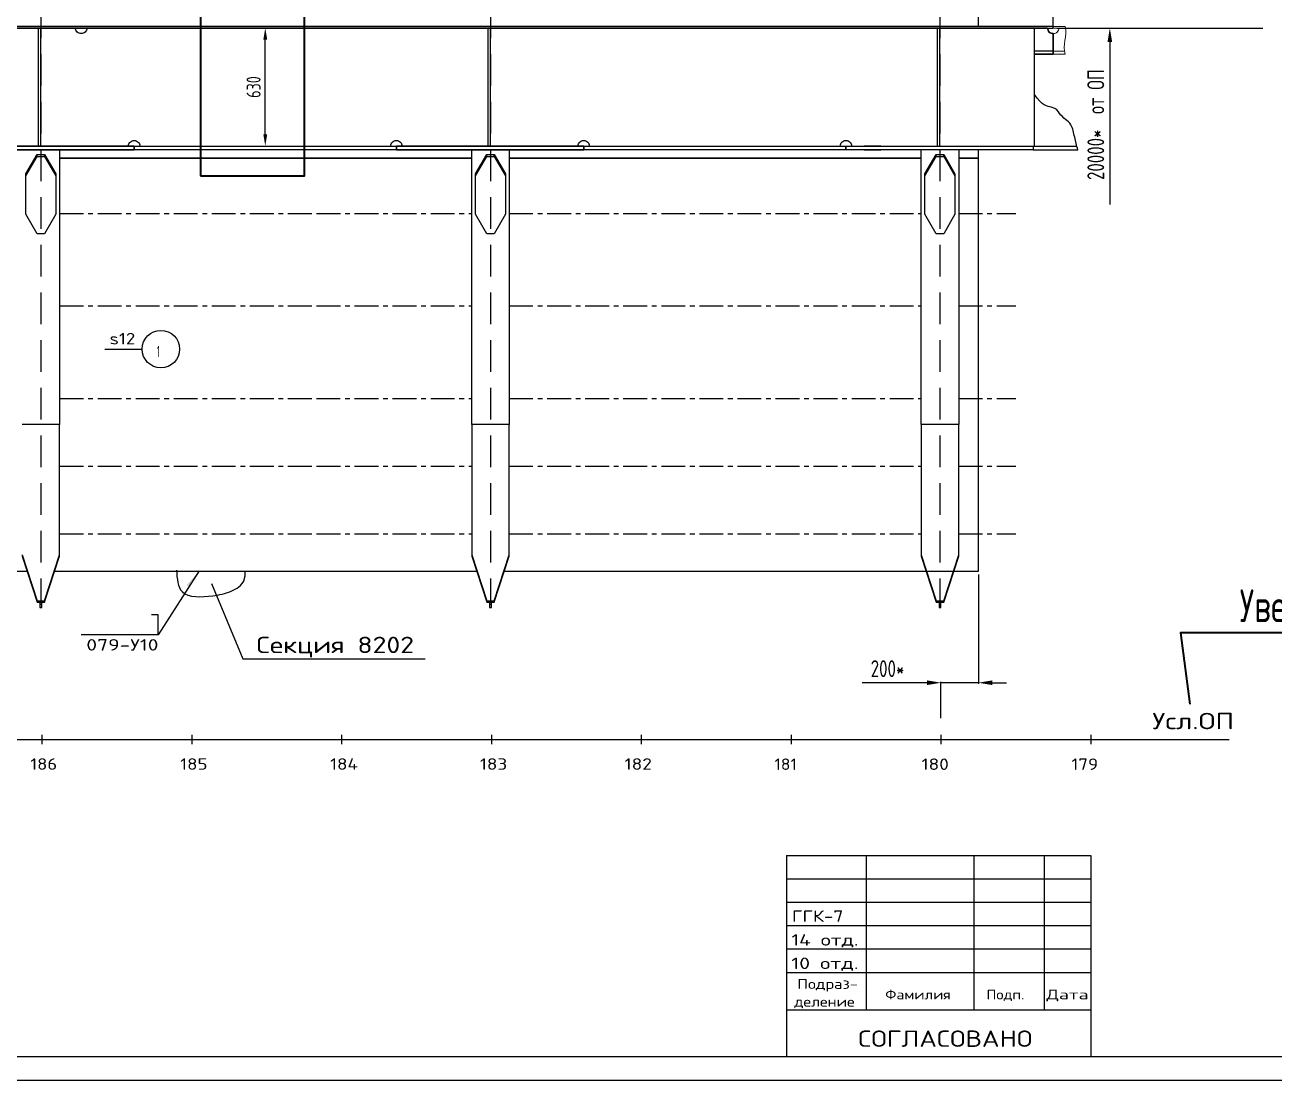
# Model space of a CAD drawing. Header units: millimetres. Extents: x -438477 to 631584, y 118817 to 676146.
# Drawn here: x 163486 to 170155, y 334009 to 339644 of the extents above; entities that cross this region are included whole.
import ezdxf
from ezdxf.enums import TextEntityAlignment as Align

# ---------------------------------------------------------------- set-up
doc = ezdxf.new("R2010")
doc.units = ezdxf.units.MM
for name, pattern in [('AVEVASOLID', [7.5, 7.5]), ('CENTERX2', [20.32, 12.7, -2.54, 2.54, -2.54]), ('DASHED', [2.546053, 1.697368, -0.848684])]:
    doc.linetypes.add(name, pattern=pattern)
doc.layers.get('Defpoints').update_dxf_attribs({"linetype": 'CONTINUOUS'})
for name, color, linetype in [('20_1', 1, 'CONTINUOUS'), ('20_FORMAT', 140, 'CONTINUOUS'), ('20_POZ', 4, 'CONTINUOUS'), ('20_TEXT', 1, 'CONTINUOUS')]:
    doc.layers.add(name, color=color, linetype=linetype)
doc.styles.add('SIMPLEX', font='simplex.shx', dxfattribs={"width": 0.7})
doc.linetypes.add('Шов_Монтажный', pattern='A,0.75,-0.0001,["/",Standard,S=1,R=0,X=0,Y=-0.5],0.75', length=1.5001)
doc.dimstyles.new('Lineyny', dxfattribs={"dimscale": 30, "dimtxt": 3, "dimasz": 2.5, "dimexe": 0.18, "dimexo": 0.625, "dimgap": 1, "dimtad": 1, "dimdec": 0, "dimlfac": -1, "dimzin": 0, "dimtxsty": 'SIMPLEX', "dimcen": 0, "dimdle": 0.38, "dimclrd": 2, "dimclre": 2, "dimclrt": 2, "dimadec": 0, "dimazin": 0, "dimtfac": 1, "dimtdec": 0, "dimtmove": 0, "dimatfit": 0, "dimfxl": 1, "dimtolj": 1, "dimtzin": 0, "dimlwd": -1, "dimarcsym": 0})

# ---------------------------------------------------------------- blocks, each defined once
blk = doc.blocks.new('*D5')
at = {"layer": '20_1', "color": 2, "lineweight": -2, "ltscale": 30, "transparency": 16777216}
blk.add_line((168995.1, 339627.2), (169283.8, 339627.2), dxfattribs=at)
at = {"layer": '20_1', "color": 2, "ltscale": 30, "transparency": 16777216}
blk.add_line((169278.4, 339552.2), (169278.4, 338685.5), dxfattribs=at)
at = {"layer": '20_1', "color": 2, "ltscale": 25, "transparency": 16777216}
blk.add_solid([(169290.9, 339552.2), (169265.9, 339552.2), (169278.4, 339627.2)], dxfattribs=at)
at = {"layer": 'Defpoints', "color": 0, "ltscale": 25, "transparency": 16777216}
for p in [(168976.4, 339627.2), (168606.9, 336527.2), (169278.4, 336527.2)]:
    blk.add_point(p, dxfattribs=at)
at = {"layer": '20_1', "color": 2, "ltscale": 25, "transparency": 16777216, "insert": (169203.4, 339111.5), "char_height": 90, "attachment_point": 5, "rotation": 90, "style": 'SIMPLEX'}
blk.add_mtext('\\A1;20000*  от ОП', dxfattribs=at)
blk = doc.blocks.new('*D37')
at = {"layer": '20_1', "color": 2, "lineweight": -2, "ltscale": 30, "transparency": 16777216}
for p, q in [((168576.6, 336708.5), (168576.6, 336125.4)), ((168376.4, 335941.8), (168376.4, 336136.2))]:
    blk.add_line(p, q, dxfattribs=at)
at = {"layer": '20_1', "color": 2, "ltscale": 30, "transparency": 16777216}
for p, q in [((168301.4, 336130.8), (167956.4, 336130.8)), ((168576.6, 336130.8), (168376.4, 336130.8)), ((168651.6, 336130.8), (168726.6, 336130.8))]:
    blk.add_line(p, q, dxfattribs=at)
at = {"layer": '20_1', "color": 2, "ltscale": 25, "transparency": 16777216}
for points in [[(168301.4, 336118.3), (168301.4, 336143.3), (168376.4, 336130.8)], [(168651.6, 336143.3), (168651.6, 336118.3), (168576.6, 336130.8)]]:
    blk.add_solid(points, dxfattribs=at)
at = {"layer": 'Defpoints', "color": 0, "ltscale": 25, "transparency": 16777216}
for p in [(168576.6, 336727.2), (168376.4, 336130.8), (168376.4, 335923)]:
    blk.add_point(p, dxfattribs=at)
at = {"layer": '20_1', "color": 2, "ltscale": 25, "transparency": 16777216, "insert": (168091.4, 336205.8), "char_height": 90, "attachment_point": 5, "style": 'SIMPLEX'}
blk.add_mtext('\\A1;200*', dxfattribs=at)
blk = doc.blocks.new('*D176')
at = {"layer": '20_1', "color": 2, "lineweight": -2, "ltscale": 25, "transparency": 16777216}
for p, q in [((164753.7, 339627.2), (164764.8, 339627.2)), ((164753.7, 338997.2), (164764.8, 338997.2))]:
    blk.add_line(p, q, dxfattribs=at)
at = {"layer": '20_1', "color": 2, "ltscale": 25, "transparency": 16777216}
blk.add_line((164769.3, 339059.7), (164769.3, 339564.7), dxfattribs=at)
at = {"layer": '20_1', "color": 2, "lineweight": 40, "ltscale": 25, "transparency": 16777216}
for points in [[(164758.9, 339564.7), (164779.8, 339564.7), (164769.3, 339627.2)], [(164758.9, 339059.7), (164779.8, 339059.7), (164769.3, 338997.2)]]:
    blk.add_solid(points, dxfattribs=at)
at = {"layer": 'Defpoints', "color": 0, "lineweight": 40, "ltscale": 25, "transparency": 16777216}
for p in [(164769.3, 339627.2), (164769.3, 339627.2), (164769.3, 338997.2)]:
    blk.add_point(p, dxfattribs=at)
at = {"layer": '20_1', "color": 2, "lineweight": 40, "ltscale": 25, "transparency": 16777216, "insert": (164706.8, 339312.2), "char_height": 75, "attachment_point": 5, "rotation": 90, "style": 'SIMPLEX'}
blk.add_mtext('\\A1;630', dxfattribs=at)

msp = doc.modelspace()

# ---------------------------------------------------------------- hatches: boundary and pattern name
at = {"layer": '20_1'}
msp.add_hatch(color=6, dxfattribs=at).paths.add_polyline_path([(164349.972, 336651.928), (164362.433, 336640.859), (164416.383, 336726.691)])

# ---------------------------------------------------------------- linework, layer by layer
at = {"layer": '20_1', "color": 0, "linetype": 'DASHED', "ltscale": 100}
for p, q in [((163571.355, 346362.377), (163571.355, 336560.47)), ((165971.355, 346362.222), (165971.355, 336560.47)), ((168371.355, 346362.377), (168371.355, 336560.47))]:
    msp.add_line(p, q, dxfattribs=at)
at = {"layer": '20_1', "color": 6, "linetype": 'Шов_Монтажный', "ltscale": 100}
for p, q in [((168576.357, 339635.22), (168576.357, 341147.219)), ((168576.357, 336727.221), (168576.357, 338977.221)), ((161243.094, 336727.221), (163499.62, 336727.221)), ((163643.094, 336727.221), (165899.62, 336727.221)), ((166045.721, 336727.221), (168576.357, 336727.221))]:
    msp.add_line(p, q, dxfattribs=at)
at = {"layer": '20_1', "color": 0, "linetype": 'AVEVASOLID'}
for p, q in [((168976.357, 339635.22), (163786.336, 339635.22)), ((168976.357, 339627.221), (168976.357, 339635.22)), ((163557.354, 339627.216), (163557.354, 338997.214)), ((163571.355, 338997.219), (163571.355, 339627.216)), ((163782.918, 339627.221), (163786.324, 339627.221)), ((163783.748, 339627.221), (163786.336, 339627.221)), ((163786.336, 339627.221), (168976.357, 339627.221)), ((165957.354, 339627.216), (165957.354, 338997.214)), ((165971.355, 338997.219), (165971.355, 339627.216)), ((168357.354, 339627.216), (168357.354, 338997.214)), ((168371.355, 338997.219), (168371.355, 339627.216)), ((163566.353, 336560.47), (163566.353, 336548.22)), ((163576.357, 336548.22), (163566.353, 336548.22)), ((163566.353, 336548.22), (163566.353, 336533.221)), ((163566.353, 336533.221), (163576.357, 336533.221)), ((163576.357, 336548.22), (163576.357, 336560.47)), ((163576.357, 336533.221), (163576.357, 336548.22)), ((165966.353, 336560.47), (165966.353, 336533.221)), ((165976.357, 336548.22), (165966.353, 336548.22)), ((165966.353, 336533.221), (165976.357, 336533.221)), ((165976.357, 336533.221), (165976.357, 336560.47)), ((168366.353, 336560.47), (168366.353, 336533.221)), ((168376.357, 336548.22), (168366.353, 336548.22)), ((168366.353, 336533.221), (168376.357, 336533.221)), ((168376.357, 336533.221), (168376.357, 336560.47))]:
    msp.add_line(p, q, dxfattribs=at)
at = {"layer": '20_1', "color": 252, "lineweight": 0, "ltscale": 30}
for p, q in [((168976.357, 339635.22), (169039.957, 339635.22)), ((168976.357, 339627.221), (169041.45, 339627.221))]:
    msp.add_line(p, q, dxfattribs=at)
at = {"layer": '20_1', "color": 92, "linetype": 'AVEVASOLID', "lineweight": 0}
for p, q in [((163466.347, 339627.221), (163686.324, 339627.221)), ((163543.502, 339627.221), (163576.357, 339627.221)), ((163712.209, 339627.221), (163736.324, 339627.221)), ((163724.837, 339627.221), (163746.236, 339627.221)), ((163736.324, 339627.221), (163757.033, 339627.221)), ((163746.236, 339627.221), (163763.448, 339627.221)), ((163757.033, 339627.221), (163772.927, 339627.221)), ((163763.448, 339627.221), (163776.058, 339627.221)), ((163772.927, 339627.221), (163782.918, 339627.221)), ((163776.058, 339627.221), (163783.748, 339627.221)), ((163719.356, 338997.219), (163419.356, 338997.219)), ((163419.356, 338977.221), (163719.356, 338977.221)), ((163723.049, 338997.219), (163719.356, 338997.219)), ((163719.356, 338977.221), (163723.049, 338977.221)), ((163734.041, 338997.219), (163723.049, 338997.219)), ((163723.049, 338977.221), (163734.041, 338977.221)), ((163752.053, 338997.219), (163734.041, 338997.219)), ((163734.041, 338977.221), (163752.053, 338977.221)), ((163776.65, 338997.219), (163752.053, 338997.219)), ((163752.053, 338977.221), (163776.65, 338977.221)), ((163926.65, 338997.219), (163883.162, 338997.219)), ((163883.162, 338977.221), (163926.65, 338977.221)), ((163972.426, 338997.219), (163926.65, 338997.219)), ((163926.65, 338977.221), (163972.426, 338977.221)), ((164019.356, 338997.219), (163972.426, 338997.219)), ((163972.426, 338977.221), (164019.356, 338977.221)), ((164069.356, 338997.219), (164019.356, 338997.219)), ((164019.356, 338977.221), (164069.356, 338977.221)), ((164069.356, 338977.221), (164069.356, 338997.219)), ((165469.356, 338997.219), (165469.356, 338977.221)), ((165695.693, 338997.219), (165655.55, 338997.219)), ((165655.55, 338977.221), (165695.693, 338977.221)), ((165731.49, 338997.219), (165695.693, 338997.219)), ((165695.693, 338977.221), (165731.49, 338977.221)), ((165762.063, 338997.219), (165731.49, 338997.219)), ((165731.49, 338977.221), (165762.063, 338977.221)), ((165786.66, 338997.219), (165762.063, 338997.219)), ((165762.063, 338977.221), (165786.66, 338977.221)), ((165804.671, 338997.219), (165786.66, 338997.219)), ((165786.66, 338977.221), (165804.671, 338977.221)), ((165815.664, 338997.219), (165804.671, 338997.219)), ((165804.671, 338977.221), (165815.664, 338977.221)), ((165819.356, 338997.219), (165815.664, 338997.219)), ((165815.664, 338977.221), (165819.356, 338977.221)), ((166119.356, 338997.219), (165819.356, 338997.219)), ((165819.356, 338977.221), (166119.356, 338977.221)), ((166123.049, 338997.219), (166119.356, 338997.219)), ((166119.356, 338977.221), (166123.049, 338977.221)), ((166134.041, 338997.219), (166123.049, 338997.219)), ((166123.049, 338977.221), (166134.041, 338977.221)), ((166152.053, 338997.219), (166134.041, 338997.219)), ((166134.041, 338977.221), (166152.053, 338977.221)), ((166176.65, 338997.219), (166152.053, 338997.219)), ((166152.053, 338977.221), (166176.65, 338977.221)), ((166207.222, 338997.219), (166176.65, 338997.219)), ((166176.65, 338977.221), (166207.222, 338977.221)), ((166243.02, 338997.219), (166207.222, 338997.219)), ((166207.222, 338977.221), (166243.02, 338977.221)), ((166283.162, 338997.219), (166243.02, 338997.219)), ((166243.02, 338977.221), (166283.162, 338977.221)), ((166283.162, 338977.221), (166326.65, 338977.221)), ((166372.426, 338997.219), (166326.65, 338997.219)), ((166326.65, 338977.221), (166372.426, 338977.221)), ((166419.356, 338997.219), (166372.426, 338997.219)), ((166372.426, 338977.221), (166419.356, 338977.221)), ((166469.356, 338997.219), (166419.356, 338997.219)), ((166419.356, 338977.221), (166469.356, 338977.221)), ((166469.356, 338977.221), (166469.356, 338997.219)), ((168095.693, 338997.219), (168055.55, 338997.219)), ((168055.55, 338977.221), (168095.693, 338977.221)), ((168131.49, 338997.219), (168095.693, 338997.219)), ((168095.693, 338977.221), (168131.49, 338977.221)), ((168162.063, 338997.219), (168131.49, 338997.219)), ((168131.49, 338977.221), (168162.063, 338977.221)), ((168186.654, 338997.219), (168162.063, 338997.219)), ((168162.063, 338977.221), (168186.654, 338977.221)), ((168204.671, 338997.219), (168186.654, 338997.219)), ((168186.654, 338977.221), (168204.671, 338977.221)), ((168215.657, 338997.219), (168204.671, 338997.219)), ((168204.671, 338977.221), (168215.657, 338977.221)), ((168219.356, 338997.219), (168215.657, 338997.219)), ((168215.657, 338977.221), (168219.356, 338977.221)), ((168519.356, 338997.219), (168219.356, 338997.219)), ((168219.356, 338977.221), (168519.356, 338977.221)), ((168523.049, 338997.219), (168519.356, 338997.219)), ((168519.356, 338977.221), (168523.049, 338977.221)), ((168534.041, 338997.219), (168523.049, 338997.219)), ((168523.049, 338977.221), (168534.041, 338977.221)), ((168552.053, 338997.219), (168534.041, 338997.219)), ((168534.041, 338977.221), (168552.053, 338977.221)), ((168576.65, 338997.219), (168552.053, 338997.219)), ((168552.053, 338977.221), (168576.65, 338977.221)), ((168607.222, 338997.219), (168576.65, 338997.219)), ((168576.65, 338977.221), (168607.222, 338977.221)), ((168607.222, 338977.221), (168643.02, 338977.221)), ((168643.02, 338977.221), (168683.162, 338977.221)), ((168683.162, 338977.221), (168726.65, 338977.221)), ((168726.65, 338977.221), (168772.426, 338977.221)), ((168819.356, 338997.219), (168772.426, 338997.219)), ((168772.426, 338977.221), (168819.356, 338977.221)), ((168869.356, 338997.219), (168819.356, 338997.219)), ((168819.356, 338977.221), (168869.356, 338977.221)), ((168869.356, 338977.221), (168869.356, 338997.219))]:
    msp.add_line(p, q, dxfattribs=at)
at = {"layer": '20_1', "color": 6, "linetype": 'Шов_Монтажный', "ltscale": 25}
msp.add_line((168976.357, 339597.219), (168976.357, 339487.222), dxfattribs=at)
at = {"layer": '20_1', "linetype": 'AVEVASOLID'}
for p, q in [((163807.222, 338997.219), (163776.65, 338997.219)), ((163776.65, 338977.221), (163807.222, 338977.221)), ((163843.02, 338997.219), (163807.222, 338997.219)), ((163807.222, 338977.221), (163843.02, 338977.221)), ((163883.162, 338997.219), (163843.02, 338997.219)), ((163843.02, 338977.221), (163883.162, 338977.221)), ((165519.356, 338997.219), (165469.356, 338997.219)), ((165469.356, 338977.221), (165519.356, 338977.221)), ((165519.356, 338977.221), (165566.286, 338977.221)), ((165566.286, 338977.221), (165612.063, 338977.221)), ((165655.55, 338997.219), (165612.063, 338997.219)), ((165612.063, 338977.221), (165655.55, 338977.221)), ((168012.063, 338997.219), (167966.286, 338997.219)), ((167966.286, 338977.221), (168012.063, 338977.221)), ((168055.55, 338997.219), (168012.063, 338997.219)), ((168012.063, 338977.221), (168055.55, 338977.221)), ((157359.554, 335827.729), (169916.363, 335827.729))]:
    msp.add_line(p, q, dxfattribs=at)
at = {"layer": '20_1', "color": 12, "linetype": 'AVEVASOLID'}
for p, q in [((165871.358, 337510.415), (165871.358, 338977.221)), ((168271.358, 337510.415), (168271.358, 338977.221)), ((163551.357, 338941.821), (163551.357, 338952.407)), ((163551.357, 338952.407), (163591.353, 338952.407)), ((163591.353, 338941.821), (163591.353, 338952.407)), ((165951.357, 338941.821), (165951.357, 338952.407)), ((165951.357, 338952.407), (165991.353, 338952.407)), ((165991.353, 338941.821), (165991.353, 338952.407)), ((168351.357, 338941.821), (168351.357, 338952.407)), ((168351.357, 338952.407), (168391.353, 338952.407)), ((168391.353, 338941.821), (168391.353, 338952.407)), ((163491.353, 338633.651), (163491.353, 338837.152)), ((165891.353, 338633.651), (165891.353, 338837.152)), ((168291.353, 338633.651), (168291.353, 338837.152)), ((163671.358, 337510.415), (163671.358, 337512.432)), ((163671.358, 337316.549), (163671.358, 337510.415)), ((165871.358, 337510.415), (165871.358, 336813.909)), ((166071.358, 337510.415), (165871.358, 337510.415)), ((166071.358, 337510.415), (166071.358, 337512.432)), ((166071.358, 337316.549), (166071.358, 337510.415)), ((168271.358, 337512.432), (168271.358, 337510.415)), ((168271.358, 337512.432), (168271.358, 337510.415)), ((168271.358, 337510.415), (168271.358, 337316.549)), ((168271.358, 337510.415), (168271.358, 337316.549)), ((168471.358, 337510.415), (168471.358, 337512.432)), ((168471.358, 337316.549), (168471.358, 337510.415)), ((163671.358, 337275.472), (163671.358, 337316.549)), ((166071.358, 337275.472), (166071.358, 337316.549)), ((168271.358, 337326.21), (168271.358, 336813.909)), ((168471.358, 337275.472), (168471.358, 337316.549)), ((163671.358, 337234.201), (163671.358, 337275.472)), ((163671.358, 337193.102), (163671.358, 337234.201)), ((166071.358, 337234.201), (166071.358, 337275.472)), ((166071.358, 337193.102), (166071.358, 337234.201)), ((168471.358, 337234.201), (168471.358, 337275.472)), ((168471.358, 337193.102), (168471.358, 337234.201)), ((163671.358, 337152.551), (163671.358, 337193.102)), ((166071.358, 337152.551), (166071.358, 337193.102)), ((168471.358, 337152.551), (168471.358, 337193.102)), ((163671.358, 337112.905), (163671.358, 337152.551)), ((163671.358, 337074.52), (163671.358, 337112.905)), ((166071.358, 337112.905), (166071.358, 337152.551)), ((166071.358, 337074.52), (166071.358, 337112.905)), ((168471.358, 337112.905), (168471.358, 337152.551)), ((168471.358, 337074.52), (168471.358, 337112.905)), ((163671.358, 337037.741), (163671.358, 337074.52)), ((163671.358, 337002.896), (163671.358, 337037.741)), ((166071.358, 337037.741), (166071.358, 337074.52)), ((166071.358, 337002.896), (166071.358, 337037.741)), ((168471.358, 337037.741), (168471.358, 337074.52)), ((168471.358, 337002.896), (168471.358, 337037.741)), ((163671.358, 336813.909), (163671.358, 337002.896)), ((166071.358, 336813.909), (166071.358, 337002.896)), ((168471.358, 336813.909), (168471.358, 337002.896)), ((163671.358, 336805.853), (163671.358, 336813.909)), ((165871.358, 336813.909), (165871.358, 336805.853)), ((166071.358, 336805.853), (166071.358, 336813.909)), ((168271.358, 336813.909), (168271.358, 336805.853)), ((168471.358, 336805.853), (168471.358, 336813.909)), ((163551.357, 336568.527), (163551.357, 336560.47)), ((163591.353, 336568.527), (163591.353, 336560.47)), ((165951.357, 336568.527), (165951.357, 336560.47)), ((165991.353, 336568.527), (165991.353, 336560.47)), ((168351.357, 336568.527), (168351.357, 336560.47)), ((168391.353, 336568.527), (168391.353, 336560.47)), ((163551.357, 336560.47), (163591.353, 336560.47)), ((165951.357, 336560.47), (165991.353, 336560.47)), ((168351.357, 336560.47), (168391.353, 336560.47))]:
    msp.add_line(p, q, dxfattribs=at)
at = {"layer": '20_1', "color": 252, "ltscale": 25}
for p, q in [((168869.356, 338997.219), (169102.221, 338997.219)), ((168869.356, 338977.221), (169107.449, 338977.221))]:
    msp.add_line(p, q, dxfattribs=at)
at = {"layer": '20_1', "color": 6, "linetype": 'AVEVASOLID'}
for p, q in [((164843.026, 338932.22), (163671.358, 338932.22)), ((163671.358, 338932.22), (164843.026, 338932.22)), ((164843.026, 338932.22), (165871.358, 338932.22)), ((165871.358, 338932.22), (164843.026, 338932.22)), ((168271.358, 338932.22), (166071.358, 338932.22)), ((166071.358, 338932.22), (168271.358, 338932.22)), ((168576.357, 338932.22), (168471.358, 338932.22)), ((168471.358, 338932.22), (168576.357, 338932.22))]:
    msp.add_line(p, q, dxfattribs=at)
at = {"layer": '20_1', "color": 3, "linetype": 'CENTERX2', "ltscale": 10}
for p, q in [((163671.358, 338637.219), (165043.026, 338637.219)), ((165043.026, 338637.219), (165871.358, 338637.219)), ((166071.358, 338637.219), (168271.358, 338637.219)), ((168471.358, 338637.219), (168776.357, 338637.219)), ((163671.358, 338143.215), (165043.026, 338143.215)), ((165043.026, 338143.215), (165871.358, 338143.215)), ((166071.358, 338143.215), (168271.358, 338143.215)), ((168471.358, 338143.215), (168776.357, 338143.215)), ((163671.358, 337648.215), (165043.02, 337648.215)), ((165043.02, 337648.215), (165871.358, 337648.215)), ((166071.358, 337648.215), (168271.358, 337648.215)), ((168471.358, 337648.215), (168776.357, 337648.215)), ((163671.358, 337287.404), (165043.026, 337287.404)), ((165043.026, 337287.404), (165871.358, 337287.404)), ((166071.358, 337287.404), (168271.358, 337287.404)), ((168471.358, 337287.404), (168776.357, 337287.404)), ((163671.358, 336925.398), (165043.026, 336925.398)), ((165043.026, 336925.398), (165871.358, 336925.398)), ((166071.358, 336925.398), (168271.358, 336925.398)), ((168471.358, 336925.398), (168776.357, 336925.398))]:
    msp.add_line(p, q, dxfattribs=at)
at = {"layer": '20_1', "color": 4}
for p, q in [((167552.063, 335083.858), (169177.063, 335083.858)), ((167552.063, 334958.858), (169177.063, 334958.858)), ((167552.063, 334833.858), (169177.063, 334833.858)), ((167552.063, 334708.858), (169177.063, 334708.858))]:
    msp.add_line(p, q, dxfattribs=at)
at = {"layer": '20_1', "color": 30, "lineweight": 40, "ltscale": 25}
msp.add_lwpolyline([(164422.964, 338838.021), (164979.122, 338838.021), (164979.122, 339777.788), (164422.964, 339777.788)], close=True, dxfattribs=at)
at = {"layer": '20_1'}
for points in [[(168976.357, 339635.22), (168976.357, 339787.512)], [(169041.45, 339627.221), (170095.816, 339627.221)]]:
    msp.add_lwpolyline(points, dxfattribs=at)
at = {"layer": '20_1', "color": 0, "linetype": 'AVEVASOLID'}
msp.add_lwpolyline([(157776.369, 339627.221), (168976.357, 339627.221), (168976.357, 339635.22), (157776.369, 339635.22), (157776.369, 339627.221)], dxfattribs=at)
at = {"layer": '20_1', "linetype": 'AVEVASOLID'}
for points in [[(168946.358, 339627.221), (159696.346, 339627.221, -0.19890833), (159690.487, 339613.079, -0.19890833), (159676.345, 339607.22, -0.19890833), (159662.203, 339613.079, -0.19890833), (159656.344, 339627.221), (159488.338, 339627.221, -0.19890833), (159482.479, 339613.079, -0.19890833), (159468.337, 339607.22, -0.19890833), (159454.195, 339613.079, -0.19890833), (159448.336, 339627.221), (157806.356, 339627.221, -0.19892856), (157797.573, 339606.008, -0.19888391), (157776.357, 339597.219), (157776.357, 339467.221), (157876.345, 339467.221)], [(157806.356, 339627.221), (159448.336, 339627.221, 0.19890833), (159454.195, 339613.079, 0.19890833), (159468.337, 339607.22, 0.19890833), (159482.479, 339613.079, 0.19890833), (159488.338, 339627.221), (159656.344, 339627.221, 0.19890833), (159662.203, 339613.079, 0.19890833), (159676.345, 339607.22, 0.19890833), (159690.487, 339613.079, 0.19890833), (159696.346, 339627.221), (168946.358, 339627.221, 0.19892856), (168955.141, 339606.008, 0.19888391), (168976.357, 339597.219), (168976.357, 339487.222), (168876.369, 339487.222)], [(157806.356, 339627.221), (159448.336, 339627.221, 0.19890833), (159454.195, 339613.079, 0.19890833), (159468.337, 339607.22, 0.19890833), (159482.479, 339613.079, 0.19890833), (159488.338, 339627.221), (159656.344, 339627.221, 0.19890833), (159662.203, 339613.079, 0.19890833), (159676.345, 339607.22, 0.19890833), (159690.487, 339613.079, 0.19890833), (159696.346, 339627.221), (168946.358, 339627.221, 0.19892856), (168955.141, 339606.008, 0.19888391), (168976.357, 339597.219), (168976.357, 339487.222), (168876.369, 339487.222)], [(157806.356, 339627.221), (159448.336, 339627.221, 0.19890833), (159454.195, 339613.079, 0.19890833), (159468.337, 339607.22, 0.19890833), (159482.479, 339613.079, 0.19890833), (159488.338, 339627.221), (159656.344, 339627.221, 0.19890833), (159662.203, 339613.079, 0.19890833), (159676.345, 339607.22, 0.19890833), (159690.487, 339613.079, 0.19890833), (159696.346, 339627.221), (168946.358, 339627.221, 0.19892856), (168955.141, 339606.008, 0.19888391), (168976.357, 339597.219), (168976.357, 339487.222), (168876.369, 339487.222)], [(168876.369, 338997.219), (168876.369, 339627.221), (163816.317, 339627.221, -0.19892856), (163807.534, 339606.008, -0.19888391), (163786.318, 339597.219, -0.19888391), (163765.102, 339606.008, -0.19892856), (163756.319, 339627.221), (163396.315, 339627.221, -0.19892856)], [(168876.369, 339487.222), (168976.357, 339487.222), (168976.357, 339597.219, -0.19888391), (168955.141, 339606.008, -0.19892856), (168946.358, 339627.221)], [(163099.343, 338997.219), (164039.345, 338997.219, -0.19892856), (164048.128, 339018.432, -0.19888391), (164069.344, 339027.221, -0.19888391), (164090.56, 339018.432, -0.19892856), (164099.343, 338997.219), (165439.327, 338997.219, -0.19892856), (165448.11, 339018.432, -0.19888391), (165469.326, 339027.221, -0.19888391), (165490.542, 339018.432, -0.19892856), (165499.324, 338997.219), (166439.345, 338997.219, -0.19892856), (166448.128, 339018.432, -0.19888391), (166469.344, 339027.221, -0.19888391), (166490.56, 339018.432, -0.19892856), (166499.343, 338997.219), (167839.345, 338997.219, -0.19892856), (167848.128, 339018.432, -0.19888391), (167869.344, 339027.221, -0.19888391), (167890.56, 339018.432, -0.19892856), (167899.343, 338997.219), (168876.369, 338997.219)]]:
    msp.add_lwpolyline(points, format="xyb", dxfattribs=at)
at = {"layer": '20_1', "color": 252, "linetype": 'AVEVASOLID', "lineweight": 0}
msp.add_lwpolyline([(169039.957, 339487.222), (168976.357, 339487.222), (168976.357, 339597.219, 0.19888391), (168997.573, 339606.008, 0.19892856), (169006.356, 339627.221)], format="xyb", dxfattribs=at)
at = {"layer": '20_1', "linetype": 'AVEVASOLID'}
for points in [[(168876.369, 339487.222), (168976.357, 339487.222), (168976.357, 339503.893), (168876.369, 339503.893)], [(168876.369, 339487.222), (168976.357, 339487.222), (168976.357, 339503.893), (168876.369, 339503.893)], [(168876.369, 339487.222), (168976.357, 339487.222), (168976.357, 339503.893), (168876.369, 339503.893)], [(163069.344, 338997.219), (164069.356, 338997.219), (164069.356, 338977.221), (163069.344, 338977.221), (163069.344, 338997.219)], [(164069.344, 338997.219), (165469.344, 338997.219), (165469.344, 338977.221), (164069.344, 338977.221), (164069.344, 338997.219)], [(165469.344, 338997.219), (166469.356, 338997.219), (166469.356, 338977.221), (165469.344, 338977.221), (165469.344, 338997.219)], [(167869.344, 338977.221), (166469.344, 338977.221), (166469.344, 338997.219), (167869.344, 338997.219), (167869.344, 338977.221)], [(167869.356, 338997.219), (168869.356, 338997.219), (168869.356, 338977.221), (167869.356, 338977.221), (167869.356, 338997.219)], [(163576.363, 335852.729), (163576.363, 335802.729)], [(164376.363, 335852.729), (164376.363, 335802.729)], [(165176.363, 335852.729), (165176.363, 335802.729)], [(165976.363, 335852.729), (165976.363, 335802.729)], [(166776.363, 335852.729), (166776.363, 335802.729)], [(167576.363, 335852.729), (167576.363, 335802.729)], [(168376.363, 335852.729), (168376.363, 335802.729)], [(169176.363, 335852.729), (169176.363, 335802.729)]]:
    msp.add_lwpolyline(points, dxfattribs=at)
at = {"layer": '20_1', "color": 252, "linetype": 'AVEVASOLID', "lineweight": 0}
msp.add_lwpolyline([(169039.957, 339487.222), (168976.357, 339487.222), (168976.357, 339503.893), (169036.462, 339503.893)], dxfattribs=at)
msp.add_lwpolyline([(169039.957, 339487.222), (168976.357, 339487.222), (168976.357, 339503.893), (169036.462, 339503.893)], dxfattribs=at)
msp.add_lwpolyline([(169039.957, 339487.222), (168976.357, 339487.222), (168976.357, 339503.893), (169036.462, 339503.893)], dxfattribs=at)
at = {"layer": '20_1', "color": 0, "ltscale": 30}
for points in [[(163069.344, 338977.221), (164069.328, 338977.221), (164069.328, 338997.225), (163069.344, 338997.225)], [(165469.356, 338977.221), (166469.341, 338977.221), (166469.341, 338997.225), (165469.356, 338997.225)], [(167869.356, 338997.219), (168869.356, 338997.219), (168869.356, 338977.221), (167869.356, 338977.221)]]:
    msp.add_lwpolyline(points, close=True, dxfattribs=at)
at = {"layer": '20_1', "color": 12, "linetype": 'AVEVASOLID'}
for points in [[(163671.358, 338977.221), (163671.358, 337510.415), (163471.358, 337510.415)], [(166071.358, 338977.221), (166071.358, 337510.415), (165871.358, 337510.415)], [(168471.358, 338977.221), (168471.358, 337510.415), (168271.358, 337510.415)], [(163491.353, 338837.152), (163491.353, 338847.738), (163551.357, 338952.407)], [(163491.353, 338837.152), (163551.357, 338941.821), (163591.353, 338941.821), (163651.357, 338837.152)], [(163591.353, 338952.407), (163651.357, 338847.738), (163651.357, 338837.152)], [(165891.353, 338837.152), (165891.353, 338847.738), (165951.357, 338952.407)], [(165891.353, 338837.152), (165951.357, 338941.821), (165991.353, 338941.821), (166051.357, 338837.152)], [(165991.353, 338952.407), (166051.357, 338847.738), (166051.357, 338837.152)], [(168291.353, 338837.152), (168291.353, 338847.738), (168351.357, 338952.407)], [(168291.353, 338837.152), (168351.357, 338941.821), (168391.353, 338941.821), (168451.357, 338837.152)], [(168391.353, 338952.407), (168451.357, 338847.738), (168451.357, 338837.152)], [(163651.357, 338837.152), (163651.357, 338633.651), (163591.353, 338528.982), (163551.357, 338528.982), (163491.353, 338633.651)], [(166051.357, 338837.152), (166051.357, 338633.651), (165991.353, 338528.982), (165951.357, 338528.982), (165891.353, 338633.651)], [(168451.357, 338837.152), (168451.357, 338633.651), (168391.353, 338528.982), (168351.357, 338528.982), (168291.353, 338633.651)], [(163471.358, 336813.909), (163471.358, 336805.853), (163551.351, 336560.47)], [(163471.358, 336813.909), (163551.357, 336568.527), (163591.353, 336568.527), (163671.358, 336813.909)], [(163591.353, 336560.47), (163671.358, 336805.853), (163671.358, 336813.909)], [(165871.358, 336813.909), (165871.358, 336805.853), (165951.357, 336560.47)], [(165871.358, 336813.909), (165951.357, 336568.527), (165991.353, 336568.527), (166071.358, 336813.909)], [(165991.353, 336560.47), (166071.358, 336805.853), (166071.358, 336813.909)], [(168271.358, 336813.909), (168271.358, 336805.853), (168351.357, 336560.47)], [(168271.358, 336813.909), (168351.357, 336568.527), (168391.353, 336568.527), (168471.358, 336813.909)], [(168391.353, 336560.47), (168471.358, 336805.853), (168471.358, 336813.909)]]:
    msp.add_lwpolyline(points, dxfattribs=at)
at = {"layer": '20_1', "color": 6}
for points in [[(164417.043, 336727.805), (164198.256, 336387.247), (163785.769, 336387.247)], [(164197.371, 336387.247), (164197.371, 336494.016), (164161.28, 336494.016)]]:
    msp.add_lwpolyline(points, dxfattribs=at)
at = {"layer": '20_1', "color": 30, "lineweight": 40, "ltscale": 25}
msp.add_lwpolyline([(172537.378, 336397.821), (169655.722, 336397.821), (169705.062, 336016.236)], dxfattribs=at)
at = {"layer": '20_1', "color": 252, "lineweight": 0, "ltscale": 30}
msp.add_open_spline([(169039.957, 339635.22), (169051.414, 339583.67), (169025.355, 339536.943), (169039.957, 339487.222)], degree=3, dxfattribs=at)
at = {"layer": '20_1', "color": 252, "ltscale": 25}
msp.add_open_spline([(169107.449, 338977.221), (169101.745, 338999.541), (169088.854, 339044.63), (169078.17, 339122.165), (169015.113, 339151.623), (168990.696, 339207.626), (168916.074, 339210.061), (168876.369, 339272.906)], degree=3, knots=[0, 0, 0, 0, 69.11241525, 141.32513655, 229.8165321, 270.82032272, 298.67781412, 298.67781412, 298.67781412, 298.67781412], dxfattribs=at)
at = {"layer": '20_1', "color": 253}
msp.add_open_spline([(164294.985, 336731.086), (164298.368, 336686.395), (164306.501, 336578.972), (164474.927, 336590.948), (164582.096, 336610.7), (164661.776, 336660.831), (164661.808, 336709.655), (164661.82, 336727.221)], degree=3, knots=[0, 0, 0, 0, 117.90118677, 283.39731199, 383.77043629, 473.67775066, 524.20399681, 524.20399681, 524.20399681, 524.20399681], dxfattribs=at)
at = {"layer": '20_FORMAT', "color": 7, "lineweight": -2}
for p, q in [((167552.063, 335208.858), (169177.063, 335208.858)), ((167552.063, 335208.858), (167552.063, 334133.858)), ((167977.063, 335208.858), (167977.063, 334383.858)), ((168552.063, 335208.858), (168552.063, 334383.858)), ((168927.063, 335208.858), (168927.063, 334383.858)), ((169177.063, 335208.858), (169177.063, 334133.858)), ((167552.063, 334583.858), (169177.063, 334583.858))]:
    msp.add_line(p, q, dxfattribs=at)
at = {"layer": '20_FORMAT', "color": 4}
msp.add_lwpolyline([(154777.063, 334008.858), (175802.063, 334008.858), (175802.063, 348858.858), (154777.063, 348858.858)], close=True, dxfattribs=at)
at = {"layer": '20_FORMAT', "color": 7}
msp.add_lwpolyline([(155277.063, 334133.858), (175677.063, 334133.858), (175677.063, 348733.858), (155277.063, 348733.858)], close=True, dxfattribs=at)
at = {"layer": '20_POZ'}
msp.add_line((163912.776, 337912.586), (164111.849, 337912.586), dxfattribs=at)
msp.add_circle((164211.849, 337912.586), 100, dxfattribs=at)
at = {"layer": '20_TEXT', "lineweight": -2}
msp.add_line((164649.083, 336258.305), (165622.447, 336258.305), dxfattribs=at)
at = {"layer": '20_TEXT', "color": 0, "lineweight": -2}
msp.add_line((167552.063, 334383.858), (169177.063, 334383.858), dxfattribs=at)
at = {"layer": '20_TEXT', "lineweight": -2}
msp.add_lwpolyline([(164482.639, 336660.712), (164649.083, 336258.305)], dxfattribs=at)

# ---------------------------------------------------------------- texts
at = {"layer": '20_1', "color": 30, "lineweight": 40, "ltscale": 25, "style": 'SIMPLEX', "width": 0.7}
msp.add_text('Увеличить шрифт ', height=175, dxfattribs=at).set_placement((169971.576, 336454.176))
at = {"layer": '20_1', "color": 6, "style": 'SIMPLEX'}
msp.add_text('079-У10', height=61.25, dxfattribs=at).set_placement((163813.904, 336302.342), (164198.904, 336302.342), align=Align.ALIGNED)
at = {"layer": '20_1', "ltscale": 3, "style": 'SIMPLEX'}
msp.add_text('Усл.ОП', height=87.5, dxfattribs=at).set_placement((169505.247, 335882.265), (169942.747, 335882.265), align=Align.ALIGNED)
at = {"layer": '20_1', "style": 'SIMPLEX'}
for s, p, p2 in [('186', (163515.134, 335665.848), (163658.05, 335665.848)), ('185', (164315.134, 335665.848), (164460.967, 335665.848)), ('184', (165115.134, 335665.848), (165263.884, 335665.848)), ('183', (165915.134, 335665.848), (166060.967, 335665.848)), ('182', (166687.678, 335665.848), (166833.512, 335665.848)), ('181', (167487.672, 335664.943), (167607.256, 335664.943)), ('180', (168273.085, 335664.943), (168418.918, 335664.943)), ('179', (169073.085, 335664.943), (169216.002, 335664.943))]:
    msp.add_text(s, height=61.25, dxfattribs=at).set_placement(p, p2, align=Align.ALIGNED)
at = {"layer": '20_POZ', "style": 'SIMPLEX'}
for s, p, p2 in [('s12', (163937.978, 337937.586), (164075.061, 337937.586)), ('1', (164191.025, 337868.924), (164205.609, 337868.924))]:
    msp.add_text(s, height=61.25, dxfattribs=at).set_placement(p, p2, align=Align.ALIGNED)
at = {"layer": '20_TEXT', "color": 7, "lineweight": -2, "style": 'SIMPLEX'}
msp.add_text('Секция 8202', height=87.5, dxfattribs=at).set_placement((164721.994, 336288.917), (165563.66, 336288.917), align=Align.ALIGNED)
at = {"layer": '20_TEXT', "color": 0, "style": 'SIMPLEX'}
for s, height, p, p2 in [('ГГК-7', 61.25, (167581.216, 334853.547), (167855.382, 334853.547)), ('14 отд.', 61.25, (167577.743, 334726.619), (167936.493, 334726.619)), ('10 отд.', 61.25, (167577.743, 334601.619), (167936.493, 334601.619)), ('Подраз-', 52.5, (167609.2, 334495.526), (167934.2, 334495.526)), ('деление', 52.5, (167593.472, 334400.665), (167915.972, 334400.665)), ('Фамилия', 52.5, (168079.137, 334439.207), (168429.137, 334439.207)), ('Подп.', 52.5, (168619.561, 334439.207), (168822.061, 334439.207)), ('Дата', 52.5, (168939.388, 334439.207), (169164.388, 334439.207)), ('СОГЛАСОВАНО', 87.5, (167935.068, 334185.965), (168864.235, 334185.965))]:
    msp.add_text(s, height=height, dxfattribs=at).set_placement(p, p2, align=Align.ALIGNED)

# ---------------------------------------------------------------- dimensions: what is measured, and where the dimension line sits
at = {"layer": '20_1', "color": 30, "lineweight": 40, "ltscale": 25}
dim = msp.add_linear_dim(base=(164769.344, 339627.221), p1=(164769.344, 338997.219), p2=(164769.344, 339627.221), angle=90, dimstyle='Lineyny', override={"dimscale": 25}, dxfattribs=at)
dim.commit()
dim.dimension.update_dxf_attribs({"geometry": '*D176', "text_midpoint": (164706.844, 339312.22)})
at = {"layer": '20_1', "ltscale": 30}
dim = msp.add_linear_dim(base=(169278.444, 336527.221), p1=(168976.357, 339627.221), p2=(168606.936, 336527.221), angle=90, text='20000*  от ОП', dimstyle='Lineyny', override={"dimse2": 1, "dimsd2": 1}, dxfattribs=at)
dim.commit()
dim.dimension.update_dxf_attribs({"geometry": '*D5', "text_midpoint": (169278.444, 339111.48), "dimtype": 160})
dim = msp.add_linear_dim(base=(168376.363, 336130.831), p1=(168576.65, 336727.221), p2=(168376.363, 335923.035), angle=180, text='<>*', dimstyle='Lineyny', dxfattribs=at)
dim.commit()
dim.dimension.update_dxf_attribs({"geometry": '*D37', "text_midpoint": (168091.363, 336205.831)})

doc.saveas('drawing.dxf')
